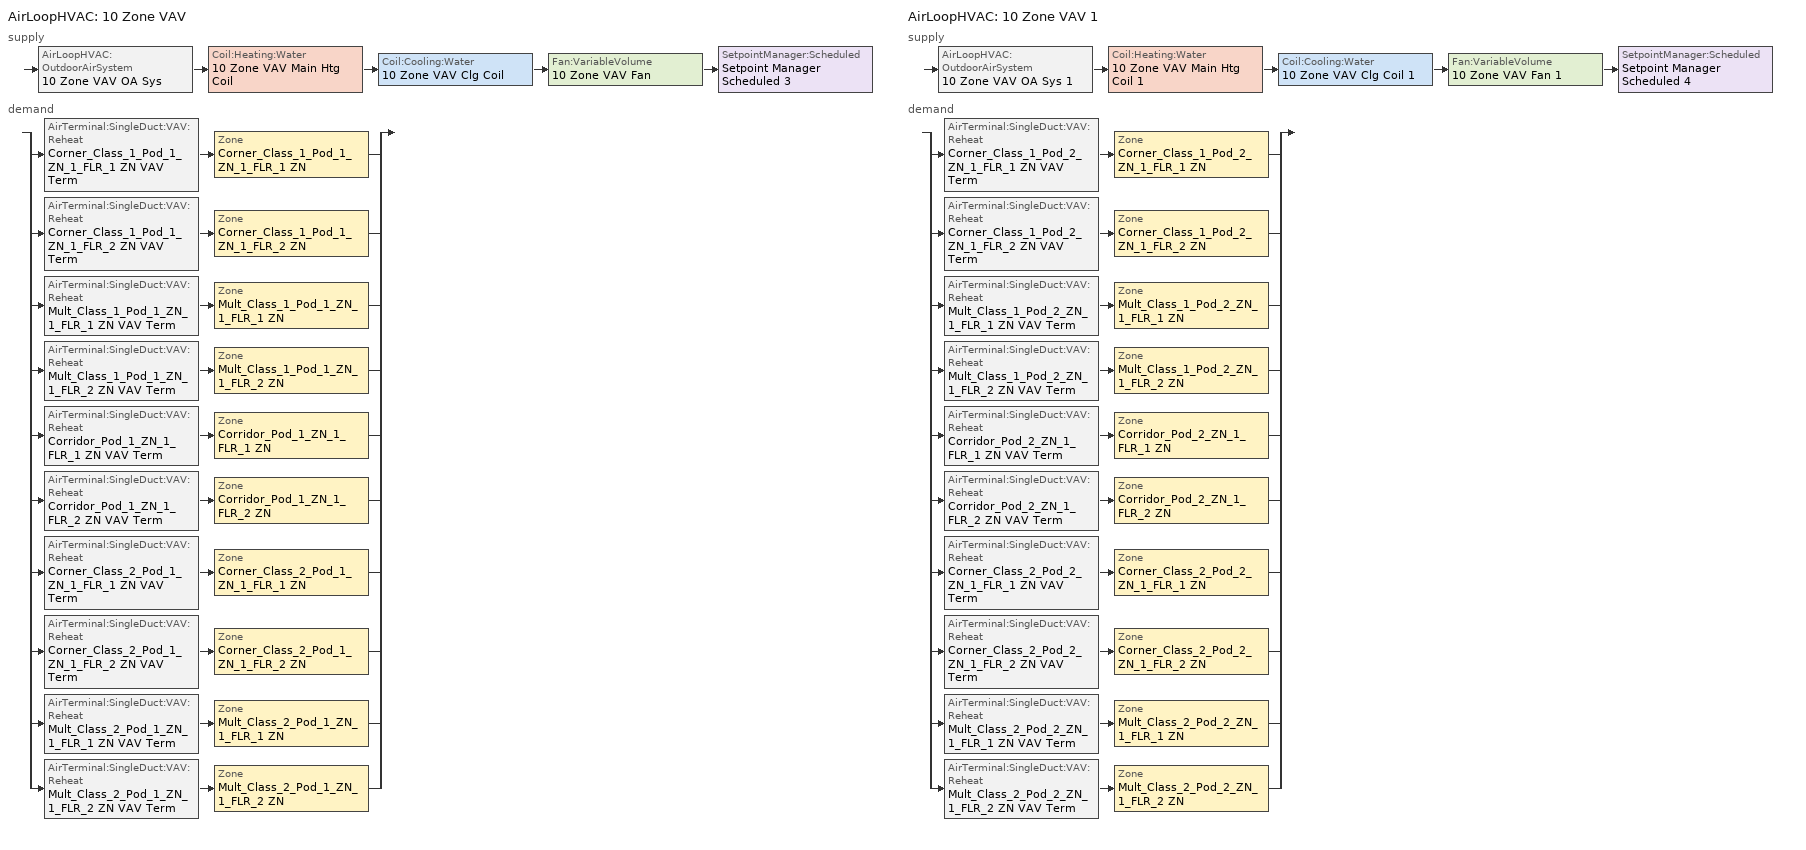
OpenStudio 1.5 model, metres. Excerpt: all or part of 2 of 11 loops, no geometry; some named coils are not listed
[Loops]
AirLoopHVAC '10 Zone VAV'
 supply: AirLoopHVAC:OutdoorAirSystem '10 Zone VAV OA Sys' > Coil:Heating:Water '10 Zone VAV Main Htg Coil' > Coil:Cooling:Water '10 Zone VAV Clg Coil' > Fan:VariableVolume '10 Zone VAV Fan' > SetpointManager:Scheduled 'Setpoint Manager Scheduled 3'
 demand: split
  | AirTerminal:SingleDuct:VAV:Reheat 'Corner_Class_1_Pod_1_ZN_1_FLR_1 ZN VAV Term' > Zone 'Corner_Class_1_Pod_1_ZN_1_FLR_1 ZN'
  | AirTerminal:SingleDuct:VAV:Reheat 'Corner_Class_1_Pod_1_ZN_1_FLR_2 ZN VAV Term' > Zone 'Corner_Class_1_Pod_1_ZN_1_FLR_2 ZN'
  | AirTerminal:SingleDuct:VAV:Reheat 'Mult_Class_1_Pod_1_ZN_1_FLR_1 ZN VAV Term' > Zone 'Mult_Class_1_Pod_1_ZN_1_FLR_1 ZN'
  | AirTerminal:SingleDuct:VAV:Reheat 'Mult_Class_1_Pod_1_ZN_1_FLR_2 ZN VAV Term' > Zone 'Mult_Class_1_Pod_1_ZN_1_FLR_2 ZN'
  | AirTerminal:SingleDuct:VAV:Reheat 'Corridor_Pod_1_ZN_1_FLR_1 ZN VAV Term' > Zone 'Corridor_Pod_1_ZN_1_FLR_1 ZN'
  | AirTerminal:SingleDuct:VAV:Reheat 'Corridor_Pod_1_ZN_1_FLR_2 ZN VAV Term' > Zone 'Corridor_Pod_1_ZN_1_FLR_2 ZN'
  | AirTerminal:SingleDuct:VAV:Reheat 'Corner_Class_2_Pod_1_ZN_1_FLR_1 ZN VAV Term' > Zone 'Corner_Class_2_Pod_1_ZN_1_FLR_1 ZN'
  | AirTerminal:SingleDuct:VAV:Reheat 'Corner_Class_2_Pod_1_ZN_1_FLR_2 ZN VAV Term' > Zone 'Corner_Class_2_Pod_1_ZN_1_FLR_2 ZN'
  | AirTerminal:SingleDuct:VAV:Reheat 'Mult_Class_2_Pod_1_ZN_1_FLR_1 ZN VAV Term' > Zone 'Mult_Class_2_Pod_1_ZN_1_FLR_1 ZN'
  | AirTerminal:SingleDuct:VAV:Reheat 'Mult_Class_2_Pod_1_ZN_1_FLR_2 ZN VAV Term' > Zone 'Mult_Class_2_Pod_1_ZN_1_FLR_2 ZN'
AirLoopHVAC '10 Zone VAV 1'
 supply: AirLoopHVAC:OutdoorAirSystem '10 Zone VAV OA Sys 1' > Coil:Heating:Water '10 Zone VAV Main Htg Coil 1' > Coil:Cooling:Water '10 Zone VAV Clg Coil 1' > Fan:VariableVolume '10 Zone VAV Fan 1' > SetpointManager:Scheduled 'Setpoint Manager Scheduled 4'
 demand: split
  | AirTerminal:SingleDuct:VAV:Reheat 'Corner_Class_1_Pod_2_ZN_1_FLR_1 ZN VAV Term' > Zone 'Corner_Class_1_Pod_2_ZN_1_FLR_1 ZN'
  | AirTerminal:SingleDuct:VAV:Reheat 'Corner_Class_1_Pod_2_ZN_1_FLR_2 ZN VAV Term' > Zone 'Corner_Class_1_Pod_2_ZN_1_FLR_2 ZN'
  | AirTerminal:SingleDuct:VAV:Reheat 'Mult_Class_1_Pod_2_ZN_1_FLR_1 ZN VAV Term' > Zone 'Mult_Class_1_Pod_2_ZN_1_FLR_1 ZN'
  | AirTerminal:SingleDuct:VAV:Reheat 'Mult_Class_1_Pod_2_ZN_1_FLR_2 ZN VAV Term' > Zone 'Mult_Class_1_Pod_2_ZN_1_FLR_2 ZN'
  | AirTerminal:SingleDuct:VAV:Reheat 'Corridor_Pod_2_ZN_1_FLR_1 ZN VAV Term' > Zone 'Corridor_Pod_2_ZN_1_FLR_1 ZN'
  | AirTerminal:SingleDuct:VAV:Reheat 'Corridor_Pod_2_ZN_1_FLR_2 ZN VAV Term' > Zone 'Corridor_Pod_2_ZN_1_FLR_2 ZN'
  | AirTerminal:SingleDuct:VAV:Reheat 'Corner_Class_2_Pod_2_ZN_1_FLR_1 ZN VAV Term' > Zone 'Corner_Class_2_Pod_2_ZN_1_FLR_1 ZN'
  | AirTerminal:SingleDuct:VAV:Reheat 'Corner_Class_2_Pod_2_ZN_1_FLR_2 ZN VAV Term' > Zone 'Corner_Class_2_Pod_2_ZN_1_FLR_2 ZN'
  | AirTerminal:SingleDuct:VAV:Reheat 'Mult_Class_2_Pod_2_ZN_1_FLR_1 ZN VAV Term' > Zone 'Mult_Class_2_Pod_2_ZN_1_FLR_1 ZN'
  | AirTerminal:SingleDuct:VAV:Reheat 'Mult_Class_2_Pod_2_ZN_1_FLR_2 ZN VAV Term' > Zone 'Mult_Class_2_Pod_2_ZN_1_FLR_2 ZN'
[Sizing:Zone] Zone Cooling Design Supply Air Temperature {C}=14; Zone Heating Design Supply Air Temperature {C}=40; Zone Cooling Design Supply Air Humidity Ratio {kg-H2O/kg-air}=0.0085; Zone Heating Design Supply Air Humidity Ratio {kg-H2O/kg-air}=0.008; Cooling Design Air Flow Method=DesignDay; Heating Design Air Flow Method=DesignDay
Mult_Class_2_Pod_2_ZN_1_FLR_2 ZN; Corridor_Pod_1_ZN_1_FLR_1 ZN; Corner_Class_2_Pod_1_ZN_1_FLR_1 ZN; Mult_Class_2_Pod_1_ZN_1_FLR_2 ZN; Corner_Class_1_Pod_1_ZN_1_FLR_1 ZN; Corner_Class_2_Pod_1_ZN_1_FLR_2 ZN; Corner_Class_1_Pod_2_ZN_1_FLR_2 ZN; Mult_Class_1_Pod_1_ZN_1_FLR_2 ZN; Corner_Class_2_Pod_2_ZN_1_FLR_2 ZN; Mult_Class_2_Pod_2_ZN_1_FLR_1 ZN; Corridor_Pod_1_ZN_1_FLR_2 ZN; Corridor_Pod_2_ZN_1_FLR_1 ZN; Mult_Class_1_Pod_1_ZN_1_FLR_1 ZN; Mult_Class_1_Pod_2_ZN_1_FLR_2 ZN; Corridor_Pod_2_ZN_1_FLR_2 ZN; Mult_Class_1_Pod_2_ZN_1_FLR_1 ZN; Mult_Class_2_Pod_1_ZN_1_FLR_1 ZN; Corner_Class_1_Pod_1_ZN_1_FLR_2 ZN; Corner_Class_1_Pod_2_ZN_1_FLR_1 ZN; Corner_Class_2_Pod_2_ZN_1_FLR_1 ZN
[Zone equipment]
Mult_Class_2_Pod_2_ZN_1_FLR_2 ZN: Mult_Class_2_Pod_2_ZN_1_FLR_2 ZN VAV Term
Corridor_Pod_1_ZN_1_FLR_1 ZN: Corridor_Pod_1_ZN_1_FLR_1 ZN VAV Term
Corner_Class_2_Pod_1_ZN_1_FLR_1 ZN: Corner_Class_2_Pod_1_ZN_1_FLR_1 ZN VAV Term
Mult_Class_2_Pod_1_ZN_1_FLR_2 ZN: Mult_Class_2_Pod_1_ZN_1_FLR_2 ZN VAV Term
Corner_Class_1_Pod_1_ZN_1_FLR_1 ZN: Corner_Class_1_Pod_1_ZN_1_FLR_1 ZN VAV Term
Corner_Class_2_Pod_1_ZN_1_FLR_2 ZN: Corner_Class_2_Pod_1_ZN_1_FLR_2 ZN VAV Term
Corner_Class_1_Pod_2_ZN_1_FLR_2 ZN: Corner_Class_1_Pod_2_ZN_1_FLR_2 ZN VAV Term
Mult_Class_1_Pod_1_ZN_1_FLR_2 ZN: Mult_Class_1_Pod_1_ZN_1_FLR_2 ZN VAV Term
Corner_Class_2_Pod_2_ZN_1_FLR_2 ZN: Corner_Class_2_Pod_2_ZN_1_FLR_2 ZN VAV Term
Mult_Class_2_Pod_2_ZN_1_FLR_1 ZN: Mult_Class_2_Pod_2_ZN_1_FLR_1 ZN VAV Term
Corridor_Pod_1_ZN_1_FLR_2 ZN: Corridor_Pod_1_ZN_1_FLR_2 ZN VAV Term
Corridor_Pod_2_ZN_1_FLR_1 ZN: Corridor_Pod_2_ZN_1_FLR_1 ZN VAV Term
Mult_Class_1_Pod_1_ZN_1_FLR_1 ZN: Mult_Class_1_Pod_1_ZN_1_FLR_1 ZN VAV Term
Mult_Class_1_Pod_2_ZN_1_FLR_2 ZN: Mult_Class_1_Pod_2_ZN_1_FLR_2 ZN VAV Term
Corridor_Pod_2_ZN_1_FLR_2 ZN: Corridor_Pod_2_ZN_1_FLR_2 ZN VAV Term
Mult_Class_1_Pod_2_ZN_1_FLR_1 ZN: Mult_Class_1_Pod_2_ZN_1_FLR_1 ZN VAV Term
Mult_Class_2_Pod_1_ZN_1_FLR_1 ZN: Mult_Class_2_Pod_1_ZN_1_FLR_1 ZN VAV Term
Corner_Class_1_Pod_1_ZN_1_FLR_2 ZN: Corner_Class_1_Pod_1_ZN_1_FLR_2 ZN VAV Term
Corner_Class_1_Pod_2_ZN_1_FLR_1 ZN: Corner_Class_1_Pod_2_ZN_1_FLR_1 ZN VAV Term
Corner_Class_2_Pod_2_ZN_1_FLR_1 ZN: Corner_Class_2_Pod_2_ZN_1_FLR_1 ZN VAV Term
[SetpointManager:Scheduled] Control Variable=Temperature
Name | Schedule
Setpoint Manager Scheduled 3 | Supply Air Temp - 55F
Setpoint Manager Scheduled 4 | Supply Air Temp - 55F 1
[AirLoopHVAC]
Name | Design Supply Air Flow Rate {m3/s}
10 Zone VAV | 12.5466
10 Zone VAV 1 | 12.4757
[Sizing:System] Type of Load to Size On=Sensible; Minimum System Air Flow Ratio=0.3; Preheat Design Temperature {C}=7; Preheat Design Humidity Ratio {kg-H2O/kg-Air}=0.008; Precool Design Temperature {C}=12.8; Precool Design Humidity Ratio {kg-H2O/kg-Air}=0.008; Central Cooling Design Supply Air Temperature {C}=12.8; Central Heating Design Supply Air Temperature {C}=16.7; Sizing Option=Coincident; 100% Outdoor Air in Cooling=No; 100% Outdoor Air in Heating=No; Central Cooling Design Supply Air Humidity Ratio {kg-H2O/kg-Air}=0.0085; Central Heating Design Supply Air Humidity Ratio {kg-H2O/kg-Air}=0.008; Cooling Design Air Flow Method=DesignDay; Cooling Design Air Flow Rate {m3/s}=0; Heating Design Air Flow Method=DesignDay; Heating Design Air Flow Rate {m3/s}=0; System Outdoor Air Method=VentilationRateProcedure
Name | Design Outdoor Air Flow Rate {m3/s}
10 Zone VAV | 12.5466
10 Zone VAV 1 | 12.4757
[Fan:VariableVolume] Availability Schedule=Always On Discrete; Fan Efficiency=0.61165; Pressure Rise {Pa}=1389.92; Fan Power Minimum Flow Rate Input Method=FixedFlowRate; Fan Power Minimum Flow Fraction=0; Fan Power Minimum Air Flow Rate {m3/s}=0; Motor Efficiency=0.941; Motor In Airstream Fraction=1; Fan Power Coefficient 1=0.0407599; Fan Power Coefficient 2=0.088045; Fan Power Coefficient 3=-0.0729261; Fan Power Coefficient 4=0.94374; Fan Power Coefficient 5=0
Name | Maximum Flow Rate {m3/s}
10 Zone VAV Fan | 12.5466
10 Zone VAV Fan 1 | 12.4757
[Controller:OutdoorAir] Economizer Control Type=NoEconomizer; Economizer Control Action Type=ModulateFlow; Economizer Maximum Limit Dry-Bulb Temperature {C}=28; Economizer Maximum Limit Enthalpy {J/kg}=64000; Economizer Minimum Limit Dry-Bulb Temperature {C}=-100; Lockout Type=NoLockout; Minimum Limit Type=FixedMinimum; High Humidity Control=No; Heat Recovery Bypass Control Type=BypassWhenOAFlowGreaterThanMinimum
Name | Minimum Outdoor Air Flow Rate {m3/s} | Maximum Outdoor Air Flow Rate {m3/s} | Minimum Outdoor Air Schedule | Controller Mechanical Ventilation
Controller Outdoor Air 1 | 12.5466 | 12.5466 | Motorized OA Damper Schedule | Controller Mechanical Ventilation 1
Controller Outdoor Air 2 | 12.4757 | 12.4757 | Motorized OA Damper Schedule 1 | Controller Mechanical Ventilation 2
[Controller:MechanicalVentilation] Availability Schedule=Always On Discrete; System Outdoor Air Method=ZoneSum
Controller Mechanical Ventilation 1; Controller Mechanical Ventilation 2
[AirLoopHVAC:OutdoorAirSystem]
Name | Controller
10 Zone VAV OA Sys | Controller Outdoor Air 1
10 Zone VAV OA Sys 1 | Controller Outdoor Air 2
[AirTerminal:SingleDuct:VAV:Reheat] Availability Schedule=Always On Discrete; Zone Minimum Air Flow Input Method=Constant; Constant Minimum Air Flow Fraction=0.3; Fixed Minimum Air Flow Rate {m3/s}=0; Minimum Hot Water or Steam Flow Rate {m3/s}=0; Convergence Tolerance=0.001; Damper Heating Action=Normal; Maximum Reheat Air Temperature {C}=35
Name | Maximum Air Flow Rate {m3/s} | Reheat Coil | Maximum Hot Water or Steam Flow Rate {m3/s} | Maximum Flow per Zone Floor Area During Reheat {m3/s-m2} | Maximum Flow Fraction During Reheat
Corner_Class_1_Pod_1_ZN_1_FLR_1 ZN VAV Term | 0.568187 | Corner_Class_1_Pod_1_ZN_1_FLR_1 ZN Rht Coil | 8.33635e-05 | 0.002032 | 0.354052
Corner_Class_1_Pod_1_ZN_1_FLR_2 ZN VAV Term | 0.724506 | Corner_Class_1_Pod_1_ZN_1_FLR_2 ZN Rht Coil | 0.000131923 | 0.00219547 | 0.3
Mult_Class_1_Pod_1_ZN_1_FLR_1 ZN VAV Term | 1.88332 | Mult_Class_1_Pod_1_ZN_1_FLR_1 ZN Rht Coil | 0.000222994 | 0.002032 | 0.514656
Mult_Class_1_Pod_1_ZN_1_FLR_2 ZN VAV Term | 2.51229 | Mult_Class_1_Pod_1_ZN_1_FLR_2 ZN Rht Coil | 0.000428864 | 0.002032 | 0.385809
Corridor_Pod_1_ZN_1_FLR_1 ZN VAV Term | 0.500367 | Corridor_Pod_1_ZN_1_FLR_1 ZN Rht Coil | 9.21404e-05 | 0.00156365 | 1
Corridor_Pod_1_ZN_1_FLR_2 ZN VAV Term | 0.899461 | Corridor_Pod_1_ZN_1_FLR_2 ZN Rht Coil | 0.000375461 | 0.002032 | 0.722922
Corner_Class_2_Pod_1_ZN_1_FLR_1 ZN VAV Term | 0.547475 | Corner_Class_2_Pod_1_ZN_1_FLR_1 ZN Rht Coil | 8.14226e-05 | 0.002032 | 0.367447
Corner_Class_2_Pod_1_ZN_1_FLR_2 ZN VAV Term | 0.708309 | Corner_Class_2_Pod_1_ZN_1_FLR_2 ZN Rht Coil | 0.000131376 | 0.00214639 | 0.3
Mult_Class_2_Pod_1_ZN_1_FLR_1 ZN VAV Term | 1.77723 | Mult_Class_2_Pod_1_ZN_1_FLR_1 ZN Rht Coil | 0.000211938 | 0.002032 | 0.54538
Mult_Class_2_Pod_1_ZN_1_FLR_2 ZN VAV Term | 2.43111 | Mult_Class_2_Pod_1_ZN_1_FLR_2 ZN Rht Coil | 0.000428332 | 0.002032 | 0.398692
Corner_Class_1_Pod_2_ZN_1_FLR_1 ZN VAV Term | 0.560817 | Corner_Class_1_Pod_2_ZN_1_FLR_1 ZN Rht Coil | 8.25224e-05 | 0.002032 | 0.358705
Corner_Class_1_Pod_2_ZN_1_FLR_2 ZN VAV Term | 0.721682 | Corner_Class_1_Pod_2_ZN_1_FLR_2 ZN Rht Coil | 0.000131694 | 0.00218691 | 0.3
Mult_Class_1_Pod_2_ZN_1_FLR_1 ZN VAV Term | 1.8376 | Mult_Class_1_Pod_2_ZN_1_FLR_1 ZN Rht Coil | 0.000217519 | 0.002032 | 0.527463
Mult_Class_1_Pod_2_ZN_1_FLR_2 ZN VAV Term | 2.49285 | Mult_Class_1_Pod_2_ZN_1_FLR_2 ZN Rht Coil | 0.000429893 | 0.002032 | 0.388817
Corridor_Pod_2_ZN_1_FLR_1 ZN VAV Term | 0.498652 | Corridor_Pod_2_ZN_1_FLR_1 ZN Rht Coil | 9.24983e-05 | 0.00155829 | 1
Corridor_Pod_2_ZN_1_FLR_2 ZN VAV Term | 0.89983 | Corridor_Pod_2_ZN_1_FLR_2 ZN Rht Coil | 0.000378399 | 0.002032 | 0.722626
Corner_Class_2_Pod_2_ZN_1_FLR_1 ZN VAV Term | 0.547581 | Corner_Class_2_Pod_2_ZN_1_FLR_1 ZN Rht Coil | 8.14536e-05 | 0.002032 | 0.367376
Corner_Class_2_Pod_2_ZN_1_FLR_2 ZN VAV Term | 0.708896 | Corner_Class_2_Pod_2_ZN_1_FLR_2 ZN Rht Coil | 0.00013146 | 0.00214817 | 0.3
Mult_Class_2_Pod_2_ZN_1_FLR_1 ZN VAV Term | 1.77742 | Mult_Class_2_Pod_2_ZN_1_FLR_1 ZN Rht Coil | 0.000212061 | 0.002032 | 0.54532
Mult_Class_2_Pod_2_ZN_1_FLR_2 ZN VAV Term | 2.43426 | Mult_Class_2_Pod_2_ZN_1_FLR_2 ZN Rht Coil | 0.000428778 | 0.002032 | 0.398175
[Schedule:Constant]
Always On Discrete: Value=1
[Schedule:Ruleset]
Name | Default Day Schedule | Summer Design Day Schedule | Winter Design Day Schedule
Motorized OA Damper Schedule | Motorized OA Damper Schedule Weekdays | Motorized OA Damper Schedule Weekdays 1 | Motorized OA Damper Schedule Saturday 1
Supply Air Temp - 55F | Supply Air Temp - 55F Default
Motorized OA Damper Schedule 1 | Motorized OA Damper Schedule Weekdays 2 | Motorized OA Damper Schedule Weekdays 3 | Motorized OA Damper Schedule Saturday 3
Supply Air Temp - 55F 1 | Supply Air Temp - 55F Default 1
[Schedule:Day]
Motorized OA Damper Schedule Weekdays; Motorized OA Damper Schedule Weekdays 1; Motorized OA Damper Schedule Weekdays 2; Motorized OA Damper Schedule Weekdays 3: 7, 0, 0, 22, 0, 1, 24, 0, 0
Motorized OA Damper Schedule Saturday; Motorized OA Damper Schedule Saturday 1; Motorized OA Damper Schedule Saturday 2; Motorized OA Damper Schedule Saturday 3: 7, 0, 0, 18, 0, 1, 24, 0, 0
Motorized OA Damper Schedule Sunday; Motorized OA Damper Schedule Sunday 1: 24, 0, 0
Supply Air Temp - 55F Default; Supply Air Temp - 55F Default 1: 24, 0, 12.7778
[Schedule:Rule]
Name | Schedule Ruleset | Rule Order | Day Schedule | Apply Saturday | Apply Sunday
Motorized OA Damper Schedule Saturday Rule | Motorized OA Damper Schedule | 1 | Motorized OA Damper Schedule Saturday | Yes
Motorized OA Damper Schedule Sunday Rule | Motorized OA Damper Schedule | 0 | Motorized OA Damper Schedule Sunday |  | Yes
Motorized OA Damper Schedule Saturday Rule 1 | Motorized OA Damper Schedule 1 | 1 | Motorized OA Damper Schedule Saturday 2 | Yes
Motorized OA Damper Schedule Sunday Rule 1 | Motorized OA Damper Schedule 1 | 0 | Motorized OA Damper Schedule Sunday 1 |  | Yes
